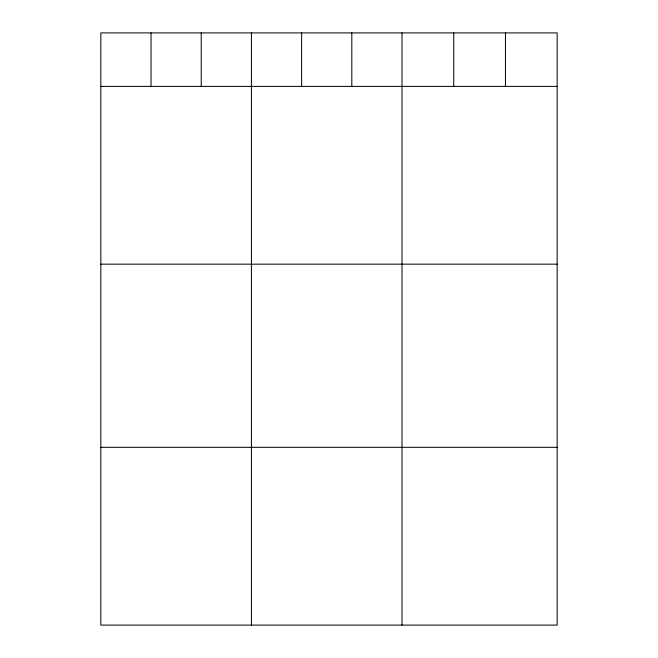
<?xml version="1.0" encoding="UTF-8"?>
<svg xmlns="http://www.w3.org/2000/svg" width="658" height="658" viewBox="0 0 658 658"><rect width="100%" height="100%" fill="white"/><g stroke="black" fill="none" stroke-linecap="round" stroke-linejoin="round"><path stroke-width="0.99" d="M557.17 86.395L557.17 625.1L100.83 625.1L100.83 32.9L557.17 32.9L557.17 86.395L100.83 86.395M100.83 264.162L557.17 264.162M100.83 447.325L557.17 447.325M505.451 32.9L505.451 86.395M453.732 32.9L453.732 86.395M402.013 32.9L402.013 625.1M351.816 32.9L351.816 86.395M301.619 32.9L301.619 86.395M251.422 32.9L251.422 625.1M201.225 32.9L201.225 86.395M151.027 32.9L151.027 86.395"/></g></svg>
